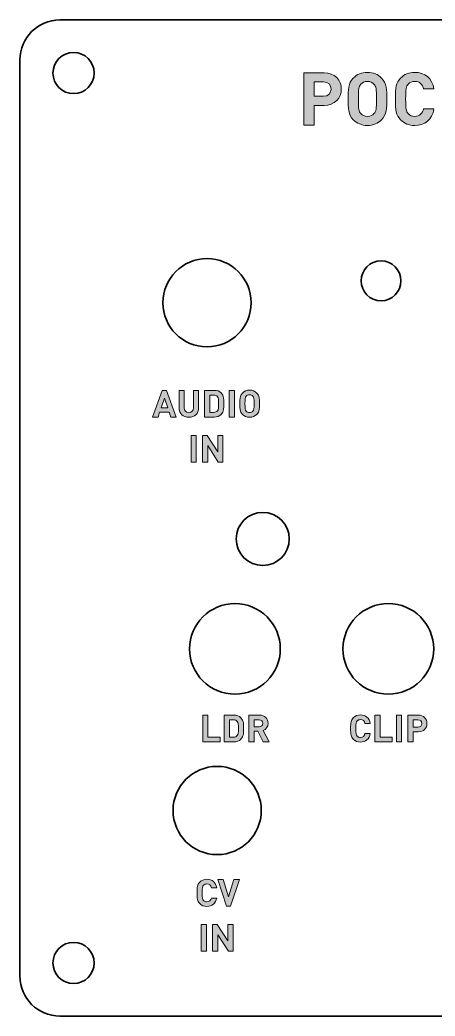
# Model space of a CAD drawing. Header units: millimetres. Extents: x 71 to 221, y 108 to 183.
# Drawn here: x 70.5 to 101.8, y 108 to 183 of the extents above; entities that cross this region are included whole.
import ezdxf

# ---------------------------------------------------------------- set-up
doc = ezdxf.new("R2010")
doc.units = ezdxf.units.MM
doc.header["$MEASUREMENT"] = 0
doc.layers.add('Borders', color=7, linetype='Continuous', lineweight=0)

msp = doc.modelspace()

# ---------------------------------------------------------------- hatches: boundary and pattern name
at = {"layer": 'Borders', "true_color": 0xed2024, "transparency": 33554687}
h = msp.add_hatch(color=240, dxfattribs=at)
h.dxf.hatch_style = 2
edge = h.paths.add_edge_path()
edge.add_spline(control_points=[(93.363, 178.336), (93.363, 178.336), (92.645, 178.336), (92.645, 178.336), (92.645, 178.336), (92.645, 177.258), (92.645, 177.258), (92.645, 177.258), (93.363, 177.258), (93.363, 177.258), (93.711, 177.258), (93.932, 177.474), (93.932, 177.794), (93.932, 178.114), (93.711, 178.336), (93.363, 178.336)], knot_values=[0, 0, 0, 0, 1, 1, 1, 2, 2, 2, 3, 3, 3, 4, 4, 4, 5, 5, 5, 5], degree=3, periodic=0)
edge.add_line((93.363, 178.336), (93.363, 178.336))
edge = h.paths.add_edge_path()
edge.add_spline(control_points=[(93.402, 176.568), (93.402, 176.568), (92.645, 176.568), (92.645, 176.568), (92.645, 176.568), (92.645, 175.087), (92.645, 175.087), (92.645, 175.087), (91.876, 175.087), (91.876, 175.087), (91.876, 175.087), (91.876, 179.021), (91.876, 179.021), (91.876, 179.021), (93.402, 179.021), (93.402, 179.021), (94.214, 179.021), (94.7, 178.462), (94.7, 177.794), (94.7, 177.126), (94.214, 176.568), (93.402, 176.568)], knot_values=[0, 0, 0, 0, 1, 1, 1, 2, 2, 2, 3, 3, 3, 4, 4, 4, 5, 5, 5, 6, 6, 6, 7, 7, 7, 7], degree=3, periodic=0)
edge.add_line((93.402, 176.568), (93.402, 176.568))
h = msp.add_hatch(color=240, dxfattribs=at)
h.dxf.hatch_style = 2
edge = h.paths.add_edge_path()
edge.add_spline(control_points=[(97.158, 178.159), (97.048, 178.286), (96.877, 178.369), (96.666, 178.369), (96.457, 178.369), (96.28, 178.286), (96.169, 178.159), (96.02, 177.993), (95.982, 177.811), (95.982, 177.055), (95.982, 176.298), (96.02, 176.114), (96.169, 175.949), (96.28, 175.821), (96.457, 175.739), (96.666, 175.739), (96.877, 175.739), (97.048, 175.821), (97.158, 175.949), (97.307, 176.114), (97.352, 176.298), (97.352, 177.055), (97.352, 177.811), (97.307, 177.993), (97.158, 178.159)], knot_values=[0, 0, 0, 0, 1, 1, 1, 2, 2, 2, 3, 3, 3, 4, 4, 4, 5, 5, 5, 6, 6, 6, 7, 7, 7, 8, 8, 8, 8], degree=3, periodic=0)
edge.add_line((97.158, 178.159), (97.158, 178.159))
edge = h.paths.add_edge_path()
edge.add_spline(control_points=[(97.728, 175.485), (97.451, 175.209), (97.114, 175.054), (96.666, 175.054), (96.219, 175.054), (95.877, 175.209), (95.6, 175.485), (95.203, 175.882), (95.214, 176.375), (95.214, 177.055), (95.214, 177.733), (95.203, 178.225), (95.6, 178.623), (95.877, 178.9), (96.219, 179.054), (96.666, 179.054), (97.114, 179.054), (97.451, 178.9), (97.728, 178.623), (98.125, 178.225), (98.12, 177.733), (98.12, 177.055), (98.12, 176.375), (98.125, 175.882), (97.728, 175.485)], knot_values=[0, 0, 0, 0, 1, 1, 1, 2, 2, 2, 3, 3, 3, 4, 4, 4, 5, 5, 5, 6, 6, 6, 7, 7, 7, 8, 8, 8, 8], degree=3, periodic=0)
edge.add_line((97.728, 175.485), (97.728, 175.485))
h = msp.add_hatch(color=240, dxfattribs=at)
h.dxf.hatch_style = 2
edge = h.paths.add_edge_path()
edge.add_spline(control_points=[(100.219, 175.054), (99.799, 175.054), (99.445, 175.198), (99.158, 175.485), (98.987, 175.656), (98.882, 175.855), (98.838, 176.076), (98.794, 176.297), (98.771, 176.623), (98.771, 177.054), (98.771, 177.485), (98.794, 177.811), (98.838, 178.033), (98.882, 178.259), (98.987, 178.452), (99.158, 178.623), (99.445, 178.91), (99.799, 179.054), (100.219, 179.054), (100.976, 179.054), (101.534, 178.612), (101.667, 177.811), (101.667, 177.811), (100.888, 177.811), (100.888, 177.811), (100.804, 178.148), (100.595, 178.369), (100.225, 178.369), (100.015, 178.369), (99.849, 178.302), (99.733, 178.165), (99.573, 177.993), (99.539, 177.817), (99.539, 177.054), (99.539, 176.292), (99.573, 176.114), (99.733, 175.944), (99.849, 175.806), (100.015, 175.739), (100.225, 175.739), (100.595, 175.739), (100.804, 175.961), (100.888, 176.297), (100.888, 176.297), (101.667, 176.297), (101.667, 176.297), (101.534, 175.496), (100.97, 175.054), (100.219, 175.054)], knot_values=[0, 0, 0, 0, 1, 1, 1, 2, 2, 2, 3, 3, 3, 4, 4, 4, 5, 5, 5, 6, 6, 6, 7, 7, 7, 8, 8, 8, 9, 9, 9, 10, 10, 10, 11, 11, 11, 12, 12, 12, 13, 13, 13, 14, 14, 14, 15, 15, 15, 16, 16, 16, 16], degree=3, periodic=0)
edge.add_line((100.219, 175.054), (100.219, 175.054))
h = msp.add_hatch(color=240, dxfattribs=at)
h.dxf.hatch_style = 2
edge = h.paths.add_edge_path()
edge.add_spline(control_points=[(81.393, 154.517), (81.393, 154.517), (81.139, 153.786), (81.139, 153.786), (81.139, 153.786), (81.639, 153.786), (81.639, 153.786), (81.639, 153.786), (81.393, 154.517), (81.393, 154.517)], knot_values=[0, 0, 0, 0, 1, 1, 1, 2, 2, 2, 3, 3, 3, 3], degree=3, periodic=0)
edge = h.paths.add_edge_path()
edge.add_spline(control_points=[(81.862, 153.1), (81.862, 153.1), (81.743, 153.456), (81.743, 153.456), (81.743, 153.456), (81.03, 153.456), (81.03, 153.456), (81.03, 153.456), (80.908, 153.1), (80.908, 153.1), (80.908, 153.1), (80.499, 153.1), (80.499, 153.1), (80.499, 153.1), (81.23, 155.11), (81.23, 155.11), (81.23, 155.11), (81.537, 155.11), (81.537, 155.11), (81.537, 155.11), (82.271, 153.1), (82.271, 153.1), (82.271, 153.1), (81.862, 153.1), (81.862, 153.1)], knot_values=[0, 0, 0, 0, 1, 1, 1, 2, 2, 2, 3, 3, 3, 4, 4, 4, 5, 5, 5, 6, 6, 6, 7, 7, 7, 8, 8, 8, 8], degree=3, periodic=0)
h = msp.add_hatch(color=240, dxfattribs=at)
h.dxf.hatch_style = 2
edge = h.paths.add_edge_path()
edge.add_spline(control_points=[(83.228, 153.083), (82.816, 153.083), (82.489, 153.363), (82.489, 153.789), (82.489, 153.789), (82.489, 155.11), (82.489, 155.11), (82.489, 155.11), (82.881, 155.11), (82.881, 155.11), (82.881, 155.11), (82.881, 153.803), (82.881, 153.803), (82.881, 153.572), (83.016, 153.433), (83.228, 153.433), (83.44, 153.433), (83.578, 153.572), (83.578, 153.803), (83.578, 153.803), (83.578, 155.11), (83.578, 155.11), (83.578, 155.11), (83.967, 155.11), (83.967, 155.11), (83.967, 155.11), (83.967, 153.789), (83.967, 153.789), (83.967, 153.363), (83.64, 153.083), (83.228, 153.083)], knot_values=[0, 0, 0, 0, 1, 1, 1, 2, 2, 2, 3, 3, 3, 4, 4, 4, 5, 5, 5, 6, 6, 6, 7, 7, 7, 8, 8, 8, 9, 9, 9, 10, 10, 10, 10], degree=3, periodic=0)
edge.add_line((83.228, 153.083), (83.228, 153.083))
h = msp.add_hatch(color=240, dxfattribs=at)
h.dxf.hatch_style = 2
edge = h.paths.add_edge_path()
edge.add_spline(control_points=[(85.387, 154.635), (85.319, 154.717), (85.229, 154.76), (85.093, 154.76), (85.093, 154.76), (84.797, 154.76), (84.797, 154.76), (84.797, 154.76), (84.797, 153.45), (84.797, 153.45), (84.797, 153.45), (85.093, 153.45), (85.093, 153.45), (85.229, 153.45), (85.319, 153.492), (85.387, 153.574), (85.46, 153.665), (85.471, 153.809), (85.471, 154.113), (85.471, 154.418), (85.46, 154.545), (85.387, 154.635)], knot_values=[0, 0, 0, 0, 1, 1, 1, 2, 2, 2, 3, 3, 3, 4, 4, 4, 5, 5, 5, 6, 6, 6, 7, 7, 7, 7], degree=3, periodic=0)
edge.add_line((85.387, 154.635), (85.387, 154.635))
edge = h.paths.add_edge_path()
edge.add_spline(control_points=[(85.66, 153.292), (85.528, 153.16), (85.339, 153.1), (85.13, 153.1), (85.13, 153.1), (84.405, 153.1), (84.405, 153.1), (84.405, 153.1), (84.405, 155.11), (84.405, 155.11), (84.405, 155.11), (85.13, 155.11), (85.13, 155.11), (85.339, 155.11), (85.528, 155.05), (85.66, 154.918), (85.886, 154.692), (85.864, 154.416), (85.864, 154.113), (85.864, 153.811), (85.886, 153.518), (85.66, 153.292)], knot_values=[0, 0, 0, 0, 1, 1, 1, 2, 2, 2, 3, 3, 3, 4, 4, 4, 5, 5, 5, 6, 6, 6, 7, 7, 7, 7], degree=3, periodic=0)
edge.add_line((85.66, 153.292), (85.66, 153.292))
h = msp.add_hatch(color=240, dxfattribs=at)
h.dxf.hatch_style = 2
h.paths.add_polyline_path([(86.265, 155.11), (86.657, 155.11), (86.657, 153.1), (86.265, 153.1)])
h = msp.add_hatch(color=240, dxfattribs=at)
h.dxf.hatch_style = 2
edge = h.paths.add_edge_path()
edge.add_spline(control_points=[(88.051, 154.669), (87.994, 154.734), (87.907, 154.777), (87.8, 154.777), (87.692, 154.777), (87.602, 154.734), (87.546, 154.669), (87.47, 154.585), (87.45, 154.491), (87.45, 154.105), (87.45, 153.718), (87.47, 153.625), (87.546, 153.541), (87.602, 153.476), (87.692, 153.433), (87.8, 153.433), (87.907, 153.433), (87.994, 153.476), (88.051, 153.541), (88.127, 153.625), (88.15, 153.718), (88.15, 154.105), (88.15, 154.491), (88.127, 154.585), (88.051, 154.669)], knot_values=[0, 0, 0, 0, 1, 1, 1, 2, 2, 2, 3, 3, 3, 4, 4, 4, 5, 5, 5, 6, 6, 6, 7, 7, 7, 8, 8, 8, 8], degree=3, periodic=0)
edge.add_line((88.051, 154.669), (88.051, 154.669))
edge = h.paths.add_edge_path()
edge.add_spline(control_points=[(88.342, 153.304), (88.2, 153.162), (88.029, 153.083), (87.8, 153.083), (87.571, 153.083), (87.396, 153.162), (87.255, 153.304), (87.052, 153.507), (87.058, 153.758), (87.058, 154.105), (87.058, 154.452), (87.052, 154.703), (87.255, 154.906), (87.396, 155.048), (87.571, 155.127), (87.8, 155.127), (88.029, 155.127), (88.2, 155.048), (88.342, 154.906), (88.545, 154.703), (88.542, 154.452), (88.542, 154.105), (88.542, 153.758), (88.545, 153.507), (88.342, 153.304)], knot_values=[0, 0, 0, 0, 1, 1, 1, 2, 2, 2, 3, 3, 3, 4, 4, 4, 5, 5, 5, 6, 6, 6, 7, 7, 7, 8, 8, 8, 8], degree=3, periodic=0)
edge.add_line((88.342, 153.304), (88.342, 153.304))
h = msp.add_hatch(color=240, dxfattribs=at)
h.dxf.hatch_style = 2
h.paths.add_polyline_path([(83.398, 151.723), (83.79, 151.723), (83.79, 149.714), (83.398, 149.714)])
h = msp.add_hatch(color=240, dxfattribs=at)
h.dxf.hatch_style = 2
h.paths.add_polyline_path([(85.446, 149.714), (84.65, 150.947), (84.65, 149.714), (84.258, 149.714), (84.258, 151.723), (84.608, 151.723), (85.404, 150.492), (85.404, 151.723), (85.796, 151.723), (85.796, 149.714)])
h = msp.add_hatch(color=240, dxfattribs=at)
h.dxf.hatch_style = 2
h.paths.add_polyline_path([(84.269, 128.646), (84.269, 130.656), (84.661, 130.656), (84.661, 128.996), (85.573, 128.996), (85.573, 128.646)])
h = msp.add_hatch(color=240, dxfattribs=at)
h.dxf.hatch_style = 2
edge = h.paths.add_edge_path()
edge.add_spline(control_points=[(86.873, 130.181), (86.806, 130.264), (86.716, 130.306), (86.58, 130.306), (86.58, 130.306), (86.284, 130.306), (86.284, 130.306), (86.284, 130.306), (86.284, 128.996), (86.284, 128.996), (86.284, 128.996), (86.58, 128.996), (86.58, 128.996), (86.716, 128.996), (86.806, 129.038), (86.873, 129.12), (86.947, 129.211), (86.958, 129.355), (86.958, 129.66), (86.958, 129.964), (86.947, 130.091), (86.873, 130.181)], knot_values=[0, 0, 0, 0, 1, 1, 1, 2, 2, 2, 3, 3, 3, 4, 4, 4, 5, 5, 5, 6, 6, 6, 7, 7, 7, 7], degree=3, periodic=0)
edge.add_line((86.873, 130.181), (86.873, 130.181))
edge = h.paths.add_edge_path()
edge.add_spline(control_points=[(87.147, 128.839), (87.014, 128.706), (86.825, 128.646), (86.616, 128.646), (86.616, 128.646), (85.891, 128.646), (85.891, 128.646), (85.891, 128.646), (85.891, 130.656), (85.891, 130.656), (85.891, 130.656), (86.616, 130.656), (86.616, 130.656), (86.825, 130.656), (87.014, 130.596), (87.147, 130.464), (87.373, 130.238), (87.351, 129.962), (87.351, 129.66), (87.351, 129.357), (87.373, 129.064), (87.147, 128.839)], knot_values=[0, 0, 0, 0, 1, 1, 1, 2, 2, 2, 3, 3, 3, 4, 4, 4, 5, 5, 5, 6, 6, 6, 7, 7, 7, 7], degree=3, periodic=0)
edge.add_line((87.147, 128.839), (87.147, 128.839))
h = msp.add_hatch(color=240, dxfattribs=at)
h.dxf.hatch_style = 2
edge = h.paths.add_edge_path()
edge.add_spline(control_points=[(88.818, 128.646), (88.818, 128.646), (88.426, 129.448), (88.426, 129.448), (88.426, 129.448), (88.144, 129.448), (88.144, 129.448), (88.144, 129.448), (88.144, 128.646), (88.144, 128.646), (88.144, 128.646), (87.751, 128.646), (87.751, 128.646), (87.751, 128.646), (87.751, 130.656), (87.751, 130.656), (87.751, 130.656), (88.538, 130.656), (88.538, 130.656), (88.948, 130.656), (89.191, 130.377), (89.191, 130.041), (89.191, 129.758), (89.019, 129.583), (88.824, 129.513), (88.824, 129.513), (89.272, 128.646), (89.272, 128.646), (89.272, 128.646), (88.818, 128.646), (88.818, 128.646)], knot_values=[0, 0, 0, 0, 1, 1, 1, 2, 2, 2, 3, 3, 3, 4, 4, 4, 5, 5, 5, 6, 6, 6, 7, 7, 7, 8, 8, 8, 9, 9, 9, 10, 10, 10, 10], degree=3, periodic=0)
edge = h.paths.add_edge_path()
edge.add_spline(control_points=[(88.513, 130.306), (88.513, 130.306), (88.144, 130.306), (88.144, 130.306), (88.144, 130.306), (88.144, 129.776), (88.144, 129.776), (88.144, 129.776), (88.513, 129.776), (88.513, 129.776), (88.685, 129.776), (88.799, 129.885), (88.799, 130.041), (88.799, 130.196), (88.685, 130.306), (88.513, 130.306)], knot_values=[0, 0, 0, 0, 1, 1, 1, 2, 2, 2, 3, 3, 3, 4, 4, 4, 5, 5, 5, 5], degree=3, periodic=0)
edge.add_line((88.513, 130.306), (88.513, 130.306))
h = msp.add_hatch(color=240, dxfattribs=at)
h.dxf.hatch_style = 2
edge = h.paths.add_edge_path()
edge.add_spline(control_points=[(96.14, 128.63), (95.925, 128.63), (95.745, 128.703), (95.598, 128.85), (95.51, 128.937), (95.457, 129.038), (95.434, 129.151), (95.412, 129.264), (95.4, 129.431), (95.4, 129.651), (95.4, 129.871), (95.412, 130.037), (95.434, 130.151), (95.457, 130.266), (95.51, 130.365), (95.598, 130.453), (95.745, 130.6), (95.925, 130.673), (96.14, 130.673), (96.527, 130.673), (96.811, 130.447), (96.879, 130.037), (96.879, 130.037), (96.481, 130.037), (96.481, 130.037), (96.439, 130.21), (96.332, 130.323), (96.142, 130.323), (96.035, 130.323), (95.951, 130.289), (95.891, 130.219), (95.81, 130.131), (95.793, 130.041), (95.793, 129.651), (95.793, 129.262), (95.81, 129.171), (95.891, 129.084), (95.951, 129.014), (96.035, 128.979), (96.142, 128.979), (96.332, 128.979), (96.439, 129.092), (96.481, 129.264), (96.481, 129.264), (96.879, 129.264), (96.879, 129.264), (96.811, 128.855), (96.523, 128.63), (96.14, 128.63)], knot_values=[0, 0, 0, 0, 1, 1, 1, 2, 2, 2, 3, 3, 3, 4, 4, 4, 5, 5, 5, 6, 6, 6, 7, 7, 7, 8, 8, 8, 9, 9, 9, 10, 10, 10, 11, 11, 11, 12, 12, 12, 13, 13, 13, 14, 14, 14, 15, 15, 15, 16, 16, 16, 16], degree=3, periodic=0)
edge.add_line((96.14, 128.63), (96.14, 128.63))
h = msp.add_hatch(color=240, dxfattribs=at)
h.dxf.hatch_style = 2
h.paths.add_polyline_path([(97.218, 128.646), (97.218, 130.656), (97.61, 130.656), (97.61, 128.996), (98.522, 128.996), (98.522, 128.646)])
h = msp.add_hatch(color=240, dxfattribs=at)
h.dxf.hatch_style = 2
h.paths.add_polyline_path([(98.84, 130.656), (99.233, 130.656), (99.233, 128.646), (98.84, 128.646)])
h = msp.add_hatch(color=240, dxfattribs=at)
h.dxf.hatch_style = 2
edge = h.paths.add_edge_path()
edge.add_spline(control_points=[(100.461, 130.306), (100.461, 130.306), (100.094, 130.306), (100.094, 130.306), (100.094, 130.306), (100.094, 129.756), (100.094, 129.756), (100.094, 129.756), (100.461, 129.756), (100.461, 129.756), (100.638, 129.756), (100.751, 129.866), (100.751, 130.029), (100.751, 130.193), (100.638, 130.306), (100.461, 130.306)], knot_values=[0, 0, 0, 0, 1, 1, 1, 2, 2, 2, 3, 3, 3, 4, 4, 4, 5, 5, 5, 5], degree=3, periodic=0)
edge.add_line((100.461, 130.306), (100.461, 130.306))
edge = h.paths.add_edge_path()
edge.add_spline(control_points=[(100.481, 129.403), (100.481, 129.403), (100.094, 129.403), (100.094, 129.403), (100.094, 129.403), (100.094, 128.646), (100.094, 128.646), (100.094, 128.646), (99.702, 128.646), (99.702, 128.646), (99.702, 128.646), (99.702, 130.656), (99.702, 130.656), (99.702, 130.656), (100.481, 130.656), (100.481, 130.656), (100.895, 130.656), (101.144, 130.371), (101.144, 130.029), (101.144, 129.688), (100.895, 129.403), (100.481, 129.403)], knot_values=[0, 0, 0, 0, 1, 1, 1, 2, 2, 2, 3, 3, 3, 4, 4, 4, 5, 5, 5, 6, 6, 6, 7, 7, 7, 7], degree=3, periodic=0)
edge.add_line((100.481, 129.403), (100.481, 129.403))
h = msp.add_hatch(color=240, dxfattribs=at)
h.dxf.hatch_style = 2
edge = h.paths.add_edge_path()
edge.add_spline(control_points=[(84.586, 116.256), (84.371, 116.256), (84.19, 116.329), (84.044, 116.476), (83.956, 116.563), (83.902, 116.664), (83.88, 116.777), (83.858, 116.89), (83.846, 117.056), (83.846, 117.277), (83.846, 117.497), (83.858, 117.663), (83.88, 117.776), (83.902, 117.892), (83.956, 117.991), (84.044, 118.079), (84.19, 118.226), (84.371, 118.299), (84.586, 118.299), (84.972, 118.299), (85.257, 118.072), (85.325, 117.663), (85.325, 117.663), (84.927, 117.663), (84.927, 117.663), (84.885, 117.836), (84.777, 117.949), (84.588, 117.949), (84.481, 117.949), (84.396, 117.915), (84.337, 117.845), (84.255, 117.757), (84.239, 117.667), (84.239, 117.277), (84.239, 116.888), (84.255, 116.797), (84.337, 116.71), (84.396, 116.64), (84.481, 116.605), (84.588, 116.605), (84.777, 116.605), (84.885, 116.718), (84.927, 116.89), (84.927, 116.89), (85.325, 116.89), (85.325, 116.89), (85.257, 116.481), (84.969, 116.256), (84.586, 116.256)], knot_values=[0, 0, 0, 0, 1, 1, 1, 2, 2, 2, 3, 3, 3, 4, 4, 4, 5, 5, 5, 6, 6, 6, 7, 7, 7, 8, 8, 8, 9, 9, 9, 10, 10, 10, 11, 11, 11, 12, 12, 12, 13, 13, 13, 14, 14, 14, 15, 15, 15, 16, 16, 16, 16], degree=3, periodic=0)
edge.add_line((84.586, 116.256), (84.586, 116.256))
h = msp.add_hatch(color=240, dxfattribs=at)
h.dxf.hatch_style = 2
h.paths.add_polyline_path([(86.364, 116.272), (86.07, 116.272), (85.407, 118.281), (85.813, 118.281), (86.217, 116.972), (86.62, 118.281), (87.03, 118.281)])
h = msp.add_hatch(color=240, dxfattribs=at)
h.dxf.hatch_style = 2
h.paths.add_polyline_path([(84.16, 114.895), (84.552, 114.895), (84.552, 112.886), (84.16, 112.886)])
h = msp.add_hatch(color=240, dxfattribs=at)
h.dxf.hatch_style = 2
h.paths.add_polyline_path([(86.208, 112.886), (85.412, 114.119), (85.412, 112.886), (85.02, 112.886), (85.02, 114.895), (85.37, 114.895), (86.166, 113.664), (86.166, 114.895), (86.558, 114.895), (86.558, 112.886)])

# ---------------------------------------------------------------- linework, layer by layer
at = {"layer": 'Borders'}
for points in [[(86.265, 155.11), (86.657, 155.11), (86.657, 153.1), (86.265, 153.1)], [(83.398, 151.723), (83.79, 151.723), (83.79, 149.714), (83.398, 149.714)], [(85.446, 149.714), (84.65, 150.947), (84.65, 149.714), (84.258, 149.714), (84.258, 151.723), (84.608, 151.723), (85.404, 150.492), (85.404, 151.723), (85.796, 151.723), (85.796, 149.714)], [(84.269, 128.646), (84.269, 130.656), (84.661, 130.656), (84.661, 128.996), (85.573, 128.996), (85.573, 128.646)], [(97.218, 128.646), (97.218, 130.656), (97.61, 130.656), (97.61, 128.996), (98.522, 128.996), (98.522, 128.646)], [(98.84, 130.656), (99.233, 130.656), (99.233, 128.646), (98.84, 128.646)], [(86.364, 116.272), (86.07, 116.272), (85.407, 118.281), (85.813, 118.281), (86.217, 116.972), (86.62, 118.281), (87.03, 118.281)], [(84.16, 114.895), (84.552, 114.895), (84.552, 112.886), (84.16, 112.886)], [(86.208, 112.886), (85.412, 114.119), (85.412, 112.886), (85.02, 112.886), (85.02, 114.895), (85.37, 114.895), (86.166, 113.664), (86.166, 114.895), (86.558, 114.895), (86.558, 112.886)]]:
    msp.add_lwpolyline(points, close=True, dxfattribs=at)
at = {"layer": 'Borders', "color": 250, "lineweight": 35, "true_color": 0x231f20}
for points in [[(145.52, 180.001), (145.519, 181.656), (144.177, 183), (142.52, 183), (142.52, 183), (73.52, 183), (73.52, 183), (71.864, 183), (70.52, 181.656), (70.52, 180.001), (70.52, 180.001), (70.521, 110.993), (70.521, 110.993)], [(76.103, 179), (76.103, 178.144), (75.41, 177.45), (74.553, 177.45), (73.697, 177.45), (73.003, 178.144), (73.003, 179), (73.003, 179.856), (73.697, 180.55), (74.553, 180.55), (75.41, 180.55), (76.103, 179.856), (76.103, 179)], [(84.597, 158.385), (86.43, 158.385), (87.917, 159.871), (87.917, 161.705), (87.917, 163.539), (86.43, 165.026), (84.597, 165.026), (82.763, 165.026), (81.276, 163.539), (81.276, 161.705), (81.276, 159.871), (82.763, 158.385), (84.597, 158.385)], [(99.189, 163.356), (99.189, 162.528), (98.517, 161.856), (97.689, 161.856), (96.86, 161.856), (96.189, 162.528), (96.189, 163.356), (96.189, 164.185), (96.86, 164.856), (97.689, 164.856), (98.517, 164.856), (99.189, 164.185), (99.189, 163.356)], [(90.787, 143.925), (90.787, 142.821), (89.892, 141.925), (88.788, 141.925), (87.683, 141.925), (86.788, 142.821), (86.788, 143.925), (86.788, 145.03), (87.683, 145.925), (88.788, 145.925), (89.892, 145.925), (90.787, 145.03), (90.787, 143.925)], [(90.111, 135.645), (90.111, 133.76), (88.583, 132.233), (86.699, 132.233), (84.814, 132.233), (83.286, 133.76), (83.286, 135.645), (83.286, 137.53), (84.814, 139.057), (86.699, 139.057), (88.583, 139.057), (90.111, 137.53), (90.111, 135.645)], [(101.649, 135.645), (101.649, 133.76), (100.121, 132.233), (98.237, 132.233), (96.352, 132.233), (94.824, 133.76), (94.824, 135.645), (94.824, 137.53), (96.352, 139.057), (98.237, 139.057), (100.121, 139.057), (101.649, 137.53), (101.649, 135.645)], [(85.359, 120.158), (87.192, 120.158), (88.679, 121.645), (88.679, 123.479), (88.679, 125.313), (87.192, 126.799), (85.359, 126.799), (83.524, 126.799), (82.038, 125.313), (82.038, 123.479), (82.038, 121.645), (83.524, 120.158), (85.359, 120.158)], [(76.103, 112.001), (76.103, 111.145), (75.41, 110.451), (74.553, 110.451), (73.697, 110.451), (73.003, 111.145), (73.003, 112.001), (73.003, 112.857), (73.697, 113.551), (74.553, 113.551), (75.41, 113.551), (76.103, 112.857), (76.103, 112.001)], [(70.521, 111.005), (70.521, 111.005), (70.521, 110.993), (70.521, 110.993), (70.525, 109.34), (71.866, 108), (73.52, 108), (73.52, 108), (142.521, 108), (142.521, 108), (144.177, 108), (145.521, 109.343), (145.521, 111.001)]]:
    msp.add_open_spline(points, degree=3, knots=[0, 0, 0, 0, 1, 1, 1, 2, 2, 2, 3, 3, 3, 4, 4, 4, 4], dxfattribs=at)
at = {"layer": 'Borders'}
for points, knots in [([(93.402, 176.568), (93.402, 176.568), (92.645, 176.568), (92.645, 176.568), (92.645, 176.568), (92.645, 175.087), (92.645, 175.087), (92.645, 175.087), (91.876, 175.087), (91.876, 175.087), (91.876, 175.087), (91.876, 179.021), (91.876, 179.021), (91.876, 179.021), (93.402, 179.021), (93.402, 179.021), (94.214, 179.021), (94.7, 178.462), (94.7, 177.794), (94.7, 177.126), (94.214, 176.568), (93.402, 176.568)], [0, 0, 0, 0, 1, 1, 1, 2, 2, 2, 3, 3, 3, 4, 4, 4, 5, 5, 5, 6, 6, 6, 7, 7, 7, 7]), ([(97.728, 175.485), (97.451, 175.209), (97.114, 175.054), (96.666, 175.054), (96.219, 175.054), (95.877, 175.209), (95.6, 175.485), (95.203, 175.882), (95.214, 176.375), (95.214, 177.055), (95.214, 177.733), (95.203, 178.225), (95.6, 178.623), (95.877, 178.9), (96.219, 179.054), (96.666, 179.054), (97.114, 179.054), (97.451, 178.9), (97.728, 178.623), (98.125, 178.225), (98.12, 177.733), (98.12, 177.055), (98.12, 176.375), (98.125, 175.882), (97.728, 175.485)], [0, 0, 0, 0, 1, 1, 1, 2, 2, 2, 3, 3, 3, 4, 4, 4, 5, 5, 5, 6, 6, 6, 7, 7, 7, 8, 8, 8, 8]), ([(100.219, 175.054), (99.799, 175.054), (99.445, 175.198), (99.158, 175.485), (98.987, 175.656), (98.882, 175.855), (98.838, 176.076), (98.794, 176.297), (98.771, 176.623), (98.771, 177.054), (98.771, 177.485), (98.794, 177.811), (98.838, 178.033), (98.882, 178.259), (98.987, 178.452), (99.158, 178.623), (99.445, 178.91), (99.799, 179.054), (100.219, 179.054), (100.976, 179.054), (101.534, 178.612), (101.667, 177.811), (101.667, 177.811), (100.888, 177.811), (100.888, 177.811), (100.804, 178.148), (100.595, 178.369), (100.225, 178.369), (100.015, 178.369), (99.849, 178.302), (99.733, 178.165), (99.573, 177.993), (99.539, 177.817), (99.539, 177.054), (99.539, 176.292), (99.573, 176.114), (99.733, 175.944), (99.849, 175.806), (100.015, 175.739), (100.225, 175.739), (100.595, 175.739), (100.804, 175.961), (100.888, 176.297), (100.888, 176.297), (101.667, 176.297), (101.667, 176.297), (101.534, 175.496), (100.97, 175.054), (100.219, 175.054)], [0, 0, 0, 0, 1, 1, 1, 2, 2, 2, 3, 3, 3, 4, 4, 4, 5, 5, 5, 6, 6, 6, 7, 7, 7, 8, 8, 8, 9, 9, 9, 10, 10, 10, 11, 11, 11, 12, 12, 12, 13, 13, 13, 14, 14, 14, 15, 15, 15, 16, 16, 16, 16]), ([(93.363, 178.336), (93.363, 178.336), (92.645, 178.336), (92.645, 178.336), (92.645, 178.336), (92.645, 177.258), (92.645, 177.258), (92.645, 177.258), (93.363, 177.258), (93.363, 177.258), (93.711, 177.258), (93.932, 177.474), (93.932, 177.794), (93.932, 178.114), (93.711, 178.336), (93.363, 178.336)], [0, 0, 0, 0, 1, 1, 1, 2, 2, 2, 3, 3, 3, 4, 4, 4, 5, 5, 5, 5]), ([(97.158, 178.159), (97.048, 178.286), (96.877, 178.369), (96.666, 178.369), (96.457, 178.369), (96.28, 178.286), (96.169, 178.159), (96.02, 177.993), (95.982, 177.811), (95.982, 177.055), (95.982, 176.298), (96.02, 176.114), (96.169, 175.949), (96.28, 175.821), (96.457, 175.739), (96.666, 175.739), (96.877, 175.739), (97.048, 175.821), (97.158, 175.949), (97.307, 176.114), (97.352, 176.298), (97.352, 177.055), (97.352, 177.811), (97.307, 177.993), (97.158, 178.159)], [0, 0, 0, 0, 1, 1, 1, 2, 2, 2, 3, 3, 3, 4, 4, 4, 5, 5, 5, 6, 6, 6, 7, 7, 7, 8, 8, 8, 8]), ([(81.862, 153.1), (81.862, 153.1), (81.743, 153.456), (81.743, 153.456), (81.743, 153.456), (81.03, 153.456), (81.03, 153.456), (81.03, 153.456), (80.908, 153.1), (80.908, 153.1), (80.908, 153.1), (80.499, 153.1), (80.499, 153.1), (80.499, 153.1), (81.23, 155.11), (81.23, 155.11), (81.23, 155.11), (81.537, 155.11), (81.537, 155.11), (81.537, 155.11), (82.271, 153.1), (82.271, 153.1), (82.271, 153.1), (81.862, 153.1), (81.862, 153.1)], [0, 0, 0, 0, 1, 1, 1, 2, 2, 2, 3, 3, 3, 4, 4, 4, 5, 5, 5, 6, 6, 6, 7, 7, 7, 8, 8, 8, 8]), ([(81.393, 154.517), (81.393, 154.517), (81.139, 153.786), (81.139, 153.786), (81.139, 153.786), (81.639, 153.786), (81.639, 153.786), (81.639, 153.786), (81.393, 154.517), (81.393, 154.517)], [0, 0, 0, 0, 1, 1, 1, 2, 2, 2, 3, 3, 3, 3]), ([(83.228, 153.083), (82.816, 153.083), (82.489, 153.363), (82.489, 153.789), (82.489, 153.789), (82.489, 155.11), (82.489, 155.11), (82.489, 155.11), (82.881, 155.11), (82.881, 155.11), (82.881, 155.11), (82.881, 153.803), (82.881, 153.803), (82.881, 153.572), (83.016, 153.433), (83.228, 153.433), (83.44, 153.433), (83.578, 153.572), (83.578, 153.803), (83.578, 153.803), (83.578, 155.11), (83.578, 155.11), (83.578, 155.11), (83.967, 155.11), (83.967, 155.11), (83.967, 155.11), (83.967, 153.789), (83.967, 153.789), (83.967, 153.363), (83.64, 153.083), (83.228, 153.083)], [0, 0, 0, 0, 1, 1, 1, 2, 2, 2, 3, 3, 3, 4, 4, 4, 5, 5, 5, 6, 6, 6, 7, 7, 7, 8, 8, 8, 9, 9, 9, 10, 10, 10, 10]), ([(85.66, 153.292), (85.528, 153.16), (85.339, 153.1), (85.13, 153.1), (85.13, 153.1), (84.405, 153.1), (84.405, 153.1), (84.405, 153.1), (84.405, 155.11), (84.405, 155.11), (84.405, 155.11), (85.13, 155.11), (85.13, 155.11), (85.339, 155.11), (85.528, 155.05), (85.66, 154.918), (85.886, 154.692), (85.864, 154.416), (85.864, 154.113), (85.864, 153.811), (85.886, 153.518), (85.66, 153.292)], [0, 0, 0, 0, 1, 1, 1, 2, 2, 2, 3, 3, 3, 4, 4, 4, 5, 5, 5, 6, 6, 6, 7, 7, 7, 7]), ([(85.387, 154.635), (85.319, 154.717), (85.229, 154.76), (85.093, 154.76), (85.093, 154.76), (84.797, 154.76), (84.797, 154.76), (84.797, 154.76), (84.797, 153.45), (84.797, 153.45), (84.797, 153.45), (85.093, 153.45), (85.093, 153.45), (85.229, 153.45), (85.319, 153.492), (85.387, 153.574), (85.46, 153.665), (85.471, 153.809), (85.471, 154.113), (85.471, 154.418), (85.46, 154.545), (85.387, 154.635)], [0, 0, 0, 0, 1, 1, 1, 2, 2, 2, 3, 3, 3, 4, 4, 4, 5, 5, 5, 6, 6, 6, 7, 7, 7, 7]), ([(88.342, 153.304), (88.2, 153.162), (88.029, 153.083), (87.8, 153.083), (87.571, 153.083), (87.396, 153.162), (87.255, 153.304), (87.052, 153.507), (87.058, 153.758), (87.058, 154.105), (87.058, 154.452), (87.052, 154.703), (87.255, 154.906), (87.396, 155.048), (87.571, 155.127), (87.8, 155.127), (88.029, 155.127), (88.2, 155.048), (88.342, 154.906), (88.545, 154.703), (88.542, 154.452), (88.542, 154.105), (88.542, 153.758), (88.545, 153.507), (88.342, 153.304)], [0, 0, 0, 0, 1, 1, 1, 2, 2, 2, 3, 3, 3, 4, 4, 4, 5, 5, 5, 6, 6, 6, 7, 7, 7, 8, 8, 8, 8]), ([(88.051, 154.669), (87.994, 154.734), (87.907, 154.777), (87.8, 154.777), (87.692, 154.777), (87.602, 154.734), (87.546, 154.669), (87.47, 154.585), (87.45, 154.491), (87.45, 154.105), (87.45, 153.718), (87.47, 153.625), (87.546, 153.541), (87.602, 153.476), (87.692, 153.433), (87.8, 153.433), (87.907, 153.433), (87.994, 153.476), (88.051, 153.541), (88.127, 153.625), (88.15, 153.718), (88.15, 154.105), (88.15, 154.491), (88.127, 154.585), (88.051, 154.669)], [0, 0, 0, 0, 1, 1, 1, 2, 2, 2, 3, 3, 3, 4, 4, 4, 5, 5, 5, 6, 6, 6, 7, 7, 7, 8, 8, 8, 8]), ([(87.147, 128.839), (87.014, 128.706), (86.825, 128.646), (86.616, 128.646), (86.616, 128.646), (85.891, 128.646), (85.891, 128.646), (85.891, 128.646), (85.891, 130.656), (85.891, 130.656), (85.891, 130.656), (86.616, 130.656), (86.616, 130.656), (86.825, 130.656), (87.014, 130.596), (87.147, 130.464), (87.373, 130.238), (87.351, 129.962), (87.351, 129.66), (87.351, 129.357), (87.373, 129.064), (87.147, 128.839)], [0, 0, 0, 0, 1, 1, 1, 2, 2, 2, 3, 3, 3, 4, 4, 4, 5, 5, 5, 6, 6, 6, 7, 7, 7, 7]), ([(88.818, 128.646), (88.818, 128.646), (88.426, 129.448), (88.426, 129.448), (88.426, 129.448), (88.144, 129.448), (88.144, 129.448), (88.144, 129.448), (88.144, 128.646), (88.144, 128.646), (88.144, 128.646), (87.751, 128.646), (87.751, 128.646), (87.751, 128.646), (87.751, 130.656), (87.751, 130.656), (87.751, 130.656), (88.538, 130.656), (88.538, 130.656), (88.948, 130.656), (89.191, 130.377), (89.191, 130.041), (89.191, 129.758), (89.019, 129.583), (88.824, 129.513), (88.824, 129.513), (89.272, 128.646), (89.272, 128.646), (89.272, 128.646), (88.818, 128.646), (88.818, 128.646)], [0, 0, 0, 0, 1, 1, 1, 2, 2, 2, 3, 3, 3, 4, 4, 4, 5, 5, 5, 6, 6, 6, 7, 7, 7, 8, 8, 8, 9, 9, 9, 10, 10, 10, 10]), ([(96.14, 128.63), (95.925, 128.63), (95.745, 128.703), (95.598, 128.85), (95.51, 128.937), (95.457, 129.038), (95.434, 129.151), (95.412, 129.264), (95.4, 129.431), (95.4, 129.651), (95.4, 129.871), (95.412, 130.037), (95.434, 130.151), (95.457, 130.266), (95.51, 130.365), (95.598, 130.453), (95.745, 130.6), (95.925, 130.673), (96.14, 130.673), (96.527, 130.673), (96.811, 130.447), (96.879, 130.037), (96.879, 130.037), (96.481, 130.037), (96.481, 130.037), (96.439, 130.21), (96.332, 130.323), (96.142, 130.323), (96.035, 130.323), (95.951, 130.289), (95.891, 130.219), (95.81, 130.131), (95.793, 130.041), (95.793, 129.651), (95.793, 129.262), (95.81, 129.171), (95.891, 129.084), (95.951, 129.014), (96.035, 128.979), (96.142, 128.979), (96.332, 128.979), (96.439, 129.092), (96.481, 129.264), (96.481, 129.264), (96.879, 129.264), (96.879, 129.264), (96.811, 128.855), (96.523, 128.63), (96.14, 128.63)], [0, 0, 0, 0, 1, 1, 1, 2, 2, 2, 3, 3, 3, 4, 4, 4, 5, 5, 5, 6, 6, 6, 7, 7, 7, 8, 8, 8, 9, 9, 9, 10, 10, 10, 11, 11, 11, 12, 12, 12, 13, 13, 13, 14, 14, 14, 15, 15, 15, 16, 16, 16, 16]), ([(100.481, 129.403), (100.481, 129.403), (100.094, 129.403), (100.094, 129.403), (100.094, 129.403), (100.094, 128.646), (100.094, 128.646), (100.094, 128.646), (99.702, 128.646), (99.702, 128.646), (99.702, 128.646), (99.702, 130.656), (99.702, 130.656), (99.702, 130.656), (100.481, 130.656), (100.481, 130.656), (100.895, 130.656), (101.144, 130.371), (101.144, 130.029), (101.144, 129.688), (100.895, 129.403), (100.481, 129.403)], [0, 0, 0, 0, 1, 1, 1, 2, 2, 2, 3, 3, 3, 4, 4, 4, 5, 5, 5, 6, 6, 6, 7, 7, 7, 7]), ([(86.873, 130.181), (86.806, 130.264), (86.716, 130.306), (86.58, 130.306), (86.58, 130.306), (86.284, 130.306), (86.284, 130.306), (86.284, 130.306), (86.284, 128.996), (86.284, 128.996), (86.284, 128.996), (86.58, 128.996), (86.58, 128.996), (86.716, 128.996), (86.806, 129.038), (86.873, 129.12), (86.947, 129.211), (86.958, 129.355), (86.958, 129.66), (86.958, 129.964), (86.947, 130.091), (86.873, 130.181)], [0, 0, 0, 0, 1, 1, 1, 2, 2, 2, 3, 3, 3, 4, 4, 4, 5, 5, 5, 6, 6, 6, 7, 7, 7, 7]), ([(88.513, 130.306), (88.513, 130.306), (88.144, 130.306), (88.144, 130.306), (88.144, 130.306), (88.144, 129.776), (88.144, 129.776), (88.144, 129.776), (88.513, 129.776), (88.513, 129.776), (88.685, 129.776), (88.799, 129.885), (88.799, 130.041), (88.799, 130.196), (88.685, 130.306), (88.513, 130.306)], [0, 0, 0, 0, 1, 1, 1, 2, 2, 2, 3, 3, 3, 4, 4, 4, 5, 5, 5, 5]), ([(100.461, 130.306), (100.461, 130.306), (100.094, 130.306), (100.094, 130.306), (100.094, 130.306), (100.094, 129.756), (100.094, 129.756), (100.094, 129.756), (100.461, 129.756), (100.461, 129.756), (100.638, 129.756), (100.751, 129.866), (100.751, 130.029), (100.751, 130.193), (100.638, 130.306), (100.461, 130.306)], [0, 0, 0, 0, 1, 1, 1, 2, 2, 2, 3, 3, 3, 4, 4, 4, 5, 5, 5, 5]), ([(84.586, 116.256), (84.371, 116.256), (84.19, 116.329), (84.044, 116.476), (83.956, 116.563), (83.902, 116.664), (83.88, 116.777), (83.858, 116.89), (83.846, 117.056), (83.846, 117.277), (83.846, 117.497), (83.858, 117.663), (83.88, 117.776), (83.902, 117.892), (83.956, 117.991), (84.044, 118.079), (84.19, 118.226), (84.371, 118.299), (84.586, 118.299), (84.972, 118.299), (85.257, 118.072), (85.325, 117.663), (85.325, 117.663), (84.927, 117.663), (84.927, 117.663), (84.885, 117.836), (84.777, 117.949), (84.588, 117.949), (84.481, 117.949), (84.396, 117.915), (84.337, 117.845), (84.255, 117.757), (84.239, 117.667), (84.239, 117.277), (84.239, 116.888), (84.255, 116.797), (84.337, 116.71), (84.396, 116.64), (84.481, 116.605), (84.588, 116.605), (84.777, 116.605), (84.885, 116.718), (84.927, 116.89), (84.927, 116.89), (85.325, 116.89), (85.325, 116.89), (85.257, 116.481), (84.969, 116.256), (84.586, 116.256)], [0, 0, 0, 0, 1, 1, 1, 2, 2, 2, 3, 3, 3, 4, 4, 4, 5, 5, 5, 6, 6, 6, 7, 7, 7, 8, 8, 8, 9, 9, 9, 10, 10, 10, 11, 11, 11, 12, 12, 12, 13, 13, 13, 14, 14, 14, 15, 15, 15, 16, 16, 16, 16])]:
    msp.add_open_spline(points, degree=3, knots=knots, dxfattribs=at)

doc.saveas('drawing.dxf')
